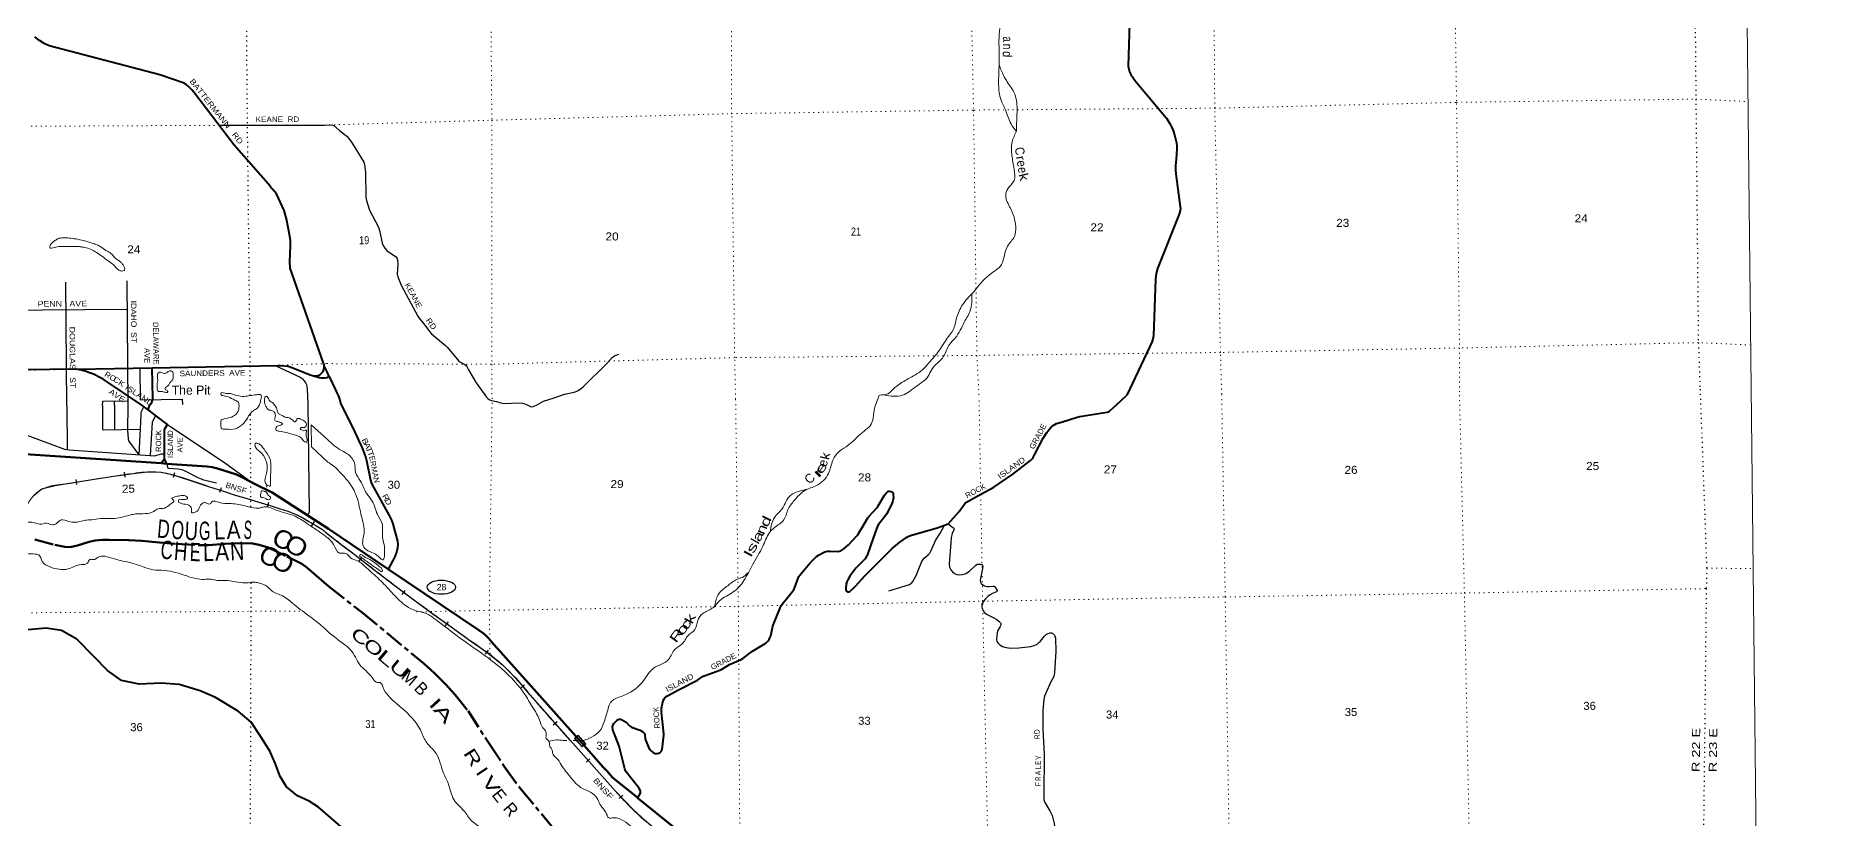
# Model space of a CAD drawing. Header units: feet. Extents: x -8 to 250644, y -192250 to 1368.
# Drawn here: x 211617 to 250644, y -53874 to -36767 of the extents above; entities that cross this region are included whole.
import ezdxf
from ezdxf.enums import TextEntityAlignment as Align

# ---------------------------------------------------------------- set-up
doc = ezdxf.new("R2010")
doc.units = ezdxf.units.FT
doc.header["$LTSCALE"] = 70
doc.linetypes.add('DOTTED', pattern=[1.5, 0.3, -1.2])
doc.linetypes.add('LONG_DASH_SHORT_DASH', pattern=[9.9, 6, -1.2, 1.5, -1.2])
for name, color, linetype, lineweight in [('11', 7, 'LONG_DASH_SHORT_DASH', 60), ('17', 7, 'Continuous', 25), ('23', 7, 'Continuous', 70), ('26', 7, 'Continuous', 40), ('29', 7, 'Continuous', 25), ('34', 7, 'Continuous', 25), ('39', 7, 'Continuous', 13), ('4', 7, 'Continuous', 13), ('59', 7, 'Continuous', 13), ('6', 7, 'DOTTED', 25), ('7', 7, 'DOTTED', 13)]:
    doc.layers.add(name, color=color, linetype=linetype, lineweight=lineweight)
for name, color, linetype in [('12', 7, 'Continuous'), ('27', 7, 'Continuous'), ('30', 7, 'Continuous'), ('41', 7, 'Continuous')]:
    doc.layers.add(name, color=color, linetype=linetype)

msp = doc.modelspace()

# ---------------------------------------------------------------- linework, layer by layer
at = {"layer": '11'}
for points in [[(211597.36, -47779.73), (212033.11, -47899.24), (212257.65, -47942.98), (212330.57, -47948.17), (212402.71, -47940.35), (212534.04, -47909.31), (212789.48, -47830.76), (212915.92, -47803.09), (213081.27, -47787.98), (213223.32, -47786.52), (213657.33, -47792.9), (213939.01, -47807.86), (214243.44, -47834.73), (214678.11, -47874.2), (215171.12, -47904.46), (215393.16, -47901.44), (215755.92, -47877.32), (215958.85, -47866.76), (216220.54, -47861.93), (216357.8, -47869), (216506.7, -47892.99), (216506.7, -47892.99), (216699.26, -47958.1), (217112.28, -48154.07), (217305.11, -48242.96), (217436.31, -48313.77), (217547.44, -48389.57), (217708.61, -48528.69), (218028.98, -48809.14)], [(218028.98, -48809.14), (218759.46, -49377.31), (220101.81, -50491.89), (220346.35, -50706.13), (220588.97, -50950.35), (220793.1, -51177.96), (221074.23, -51528.33), (221547.35, -52263.21), (221884.7, -52772.15), (222232.25, -53243.91), (223050.81, -54227.24)]]:
    msp.add_lwpolyline(points, dxfattribs=at)
at = {"layer": '17'}
msp.add_ellipse((220489.08, -48822.5), major_axis=(309.24, -1), ratio=0.500121, dxfattribs=at)
at = {"layer": '23'}
for p, q in [((214483.62, -46122.26), (214358.32, -46113.9)), ((224786.61, -53430.69), (224781.38, -53426.44))]:
    msp.add_line(p, q, dxfattribs=at)
for points in [[(214358.32, -46113.9), (208844.98, -45746.15), (208651.63, -45728.75), (208500.52, -45699.1), (205260.18, -44921.18)], [(218017.16, -47545.8), (216787.43, -46753.68), (216418.27, -46567.75), (216166.09, -46435.77), (216010.33, -46359.85), (215873.43, -46311.92), (215593.5, -46226.44), (215476.42, -46197.22), (215363.8, -46180.97), (214483.62, -46122.26)], [(224781.38, -53426.44), (224232.69, -52980.7), (224103.57, -52839.39), (224029.75, -52755.77), (223608.34, -52282.13), (221719.18, -50165.63), (221628.99, -50066.11), (221525.61, -49946.69), (221467.56, -49883.91), (221403.22, -49825.83), (221309.86, -49758.13), (219326.81, -48425.74), (218017.16, -47545.8)], [(226372, -54718.62), (224786.61, -53430.69)]]:
    msp.add_lwpolyline(points, dxfattribs=at)
at = {"layer": '26'}
for p, q in [((212517.11, -44056.71), (214166.73, -44026.42)), ((217983.99, -44100.98), (217928.06, -43980.15)), ((214079.01, -44946.25), (213941.23, -44840.8))]:
    msp.add_line(p, q, dxfattribs=at)
for points in [[(235536.89, -36492.37), (235506.9, -37434.23), (235521.22, -37499.93), (235534.58, -37554.27), (235568.82, -37618.27), (235667, -37760.25), (236344.21, -38572.92), (236426.23, -38699.28), (236454.98, -38761.09), (236491.97, -38842.4), (236520.82, -38934.74), (236536.97, -38994.76), (236561.18, -39110.18), (236571.57, -39184.06), (236572.99, -39241.28), (236555.37, -39469.09), (236546.19, -39613.43), (236546.03, -39716.96), (236555.48, -39843.76), (236647.31, -40505.52), (236651.16, -40536.83), (236646.54, -40585.3), (236620.93, -40668.96), (236148.94, -41858.42), (236121.71, -41968.08), (236107.22, -42090.52), (236058.28, -43327.78), (236045.17, -43400.52), (236025.98, -43468.59), (235976.66, -43576.49), (235475.14, -44627.06)], [(214166.73, -44026.42), (216924.21, -43978.18), (216951.58, -43977.7), (216974.21, -43979.42), (217138.28, -43991.91), (217240.81, -44024.26), (217622.7, -44181.79), (217641.5, -44186.81), (217668.53, -44192.61), (217714.23, -44200.34), (217754.77, -44203.56), (217771.51, -44202.27), (217788.96, -44197.98), (217808.96, -44190.13), (217828.04, -44180.23), (217845.98, -44168.38), (217862.58, -44154.73), (217877.66, -44139.41), (217891.06, -44122.61), (217902.62, -44104.49), (217912.23, -44085.27), (217919.78, -44065.14), (217925.19, -44044.34), (217928.39, -44023.08), (217929.35, -44001.61), (217928.06, -43980.15), (217922.39, -43959.76), (217916.67, -43939.04), (217912.97, -43922.8), (217183.23, -41845.81), (217173.63, -41697.6), (217179.42, -41553.01), (217182.54, -41519.3), (217183.7, -41503.01), (217192.12, -41384.4), (217187.27, -41240.51), (217176.71, -41151.86), (217103.11, -40767.56), (217049.17, -40590.46), (216883, -40224.1), (216789.81, -40114.14), (216768.62, -40089.14), (216748.54, -40064.14), (215955.86, -39156.49), (215094.17, -38029.47), (215074.88, -38004.23), (215029.19, -37953.3), (214979.21, -37899.12), (214945.89, -37861.61), (214908.41, -37832.44), (214841.78, -37799.1), (214333.62, -37623.08), (211914.69, -36989.53), (211803.41, -36935.01), (211698.42, -36869.15), (211600.9, -36792.69)], [(212517.11, -44056.71), (209549.67, -44094.15)], [(213941.23, -44840.8), (213112.99, -44287.54), (213087.9, -44270.79), (213062.99, -44256.8), (213050.54, -44249.81), (212879.07, -44167.5), (212794.47, -44133.61), (212699.94, -44103.57), (212515.1, -44058.72)], [(214114.68, -44839.16), (214154.59, -44774.41), (214171.73, -44741.12), (214176.98, -44700.82), (214166.73, -44026.42)], [(217641.5, -44186.81), (217824.93, -44238.33), (217857.75, -44244.78), (217873.85, -44246.73), (217903.45, -44246.73), (217940.78, -44244.16), (217985.27, -44235.37)], [(217985.27, -44235.37), (218033.77, -44219.9), (217983.99, -44100.98)], [(218033.77, -44219.9), (218169.4, -44496.45), (218203.95, -44573.27), (218231.73, -44634.43), (218265.36, -44724.35), (218285.47, -44800.87)], [(214079.01, -44946.25), (214087.34, -44921.25), (214114.68, -44839.16)], [(218285.47, -44800.87), (218592.94, -45435.19), (218720.77, -45706.36), (218746.33, -45762.64), (218802.58, -45890.55), (218838.37, -45992.88), (218854.98, -46052.99), (218940.14, -46484.05), (218952.13, -46533.94), (218972.58, -46582.54), (219346.71, -47252.36), (219395.69, -47356.4), (219423.81, -47435.71), (219460.27, -47574.69), (219526.07, -47819.43), (219533.74, -47888.5), (219531.18, -47965.24), (219513.09, -48037.81), (219477.49, -48136.66), (219429.11, -48242.14), (219326.81, -48425.74)], [(229690.77, -47513.87), (229813.48, -47307.86), (229839.48, -47274.31), (230013.26, -47085.13), (230041.97, -47046.68), (230181.98, -46808.92), (230215.68, -46766), (230244.26, -46737.96), (230262.36, -46725.02), (230283.69, -46720.83), (230327.02, -46727.61), (230352.89, -46748.32), (230360.64, -46761.26), (230366.54, -46773.64), (230371.72, -46810.31), (230373.58, -46862.19), (230358.9, -46937.98), (230336.03, -47002.28), (230225.23, -47222.71), (230188.46, -47276.44), (230047.63, -47452.03), (230023.87, -47488.35), (229940.43, -47729.36), (229799.39, -48132.88), (229788.89, -48154.74), (229758.01, -48202.75), (229554.21, -48405.92), (229419.36, -48579.12), (229375.23, -48658.24), (229356.36, -48701.8), (229343.54, -48750.47), (229331.26, -48860.1), (229333.84, -48885.98), (229343.09, -48900.66), (229375.23, -48924.8), (229398.5, -48924.8), (229422.01, -48915.68), (229539.56, -48805.21), (229746.24, -48572.56), (230045.76, -48274.44), (230073.76, -48246.57), (230095.65, -48224.58), (230343.47, -47975.7), (230515.14, -47838.27), (230657.76, -47737.73), (230699.12, -47714.78), (230747.52, -47693.78), (231330.22, -47522.59), (231569.18, -47434.61), (231809.72, -47169.24), (231944.81, -46983.81), (231970.33, -46961.42), (232286.84, -46789.72), (232569.28, -46634.63), (232985.16, -46350.69), (233372.56, -46051.03), (233405.25, -46016.44), (233429.4, -45984.84), (233469.6, -45916.66), (233652.46, -45567.43), (233728.93, -45438.37), (233774.76, -45379.13), (233822.71, -45327.23), (233876.85, -45280.91), (233902.71, -45264.47), (233941.51, -45247.27), (234075.33, -45204.8), (234391.54, -45104.93), (234451.2, -45092.74), (234994.96, -45006.58), (235047.05, -44994.56), (235073.05, -44985.87), (235096.7, -44975.45), (235114.43, -44962.58), (235248.98, -44839.78), (235475.14, -44627.06)], [(214433.02, -46019.3), (214434.59, -45384.87), (214445.8, -45345.14), (214496.55, -45265.81), (214079.01, -44946.25)], [(214358.32, -46113.9), (214377.83, -46089.19), (214433.02, -46019.3)], [(214483.62, -46122.26), (214470.73, -46096.04), (214445.31, -46044.3), (214433.02, -46019.3)], [(224781.38, -53426.44), (224842.93, -53322.93), (224846.47, -53277.85), (224823.19, -53228.68), (224772.06, -53160.65), (224523.53, -52849.68), (224497.31, -52791.31), (224374.59, -52297.47), (224240.44, -51938.54), (224229.61, -51872.56), (224239.96, -51836.33), (224260.77, -51803.22), (224325.31, -51737.99), (224356.34, -51714.69), (224374.45, -51704.89), (224402.9, -51704.34), (224428.76, -51717.28), (224526.8, -51775.33), (224602.05, -51851.86), (224647.34, -51880.48), (224838.03, -51950.39), (224894.31, -51981.26), (224923.65, -52011.68), (224935.7, -52040.78), (224946.04, -52139.12), (224962.35, -52182.47), (225041.74, -52366.87), (225056.01, -52386.75), (225124.5, -52444.51), (225163.3, -52460.03), (225214.47, -52461.14), (225243.48, -52452.27), (225274.51, -52436.74), (225292.62, -52416.04), (225316.16, -52371.04), (225350.17, -52058.16), (225350.65, -52030.26), (225300.84, -51556.96), (225304.25, -51463.65), (225339.67, -51300.44), (225358.57, -51264.38), (225377.97, -51243.67), (225435.13, -51198.34), (225687.47, -51055.75), (226088.32, -50852.65), (226215.96, -50770.07), (226260.47, -50749.48), (226581.83, -50636.17), (226638.84, -50607.02), (226787.02, -50514.04), (226819.62, -50494.64), (226837.02, -50487.09), (227047.49, -50402.57), (227080.87, -50381.31), (227292.56, -50219.14), (227582.85, -50047.81), (227609.02, -50024.14), (227630.71, -49998.84), (227653.99, -49965.2), (227674.68, -49926.38), (227693.59, -49883.01), (227729.47, -49705.14), (227744.51, -49652.05), (227902.95, -49261.32), (227922.21, -49221.55), (227943.66, -49191.39), (228162.72, -48927.15), (228194.54, -48878.24), (228211.52, -48840.32), (228287.65, -48627.21), (228307.36, -48586.52), (228326.1, -48559.41), (228547.56, -48296.97), (228693.71, -48153.58), (228726.17, -48128.5), (228748.86, -48112.77), (228830.79, -48068.18), (228872.17, -48052.65), (228931.66, -48037.13), (228987.94, -48032.85), (229155.62, -48044.63), (229165.38, -48044.42), (229198.06, -48037.13), (229224.58, -48025.31), (229249.78, -48013.83), (229286.65, -47986.13), (229393.78, -47898.21), (229584.68, -47691.98), (229613.19, -47651.72), (229690.77, -47513.87)], [(218073.25, -53862.51), (217798.56, -53633.94), (217598.72, -53499.74), (217344.58, -53379.85), (217100.22, -53187.41), (216962.44, -52962.35), (216850.57, -52666.71), (216751.01, -52433.45), (216748.99, -52431.44), (216540.3, -52091.85), (216331.69, -51772.39), (216042.86, -51531.79), (215550.45, -51233.53), (215215.67, -51085.75), (214758.13, -50952.52), (214365.41, -50921.76), (213882.29, -50941.69), (213495.41, -50860.56), (213186.54, -50644.2), (212899.49, -50345.18), (212513.45, -49957.91), (212180.09, -49771.96), (211844.68, -49720.6), (211687.24, -49730.88), (209807.31, -49901.57)], [(224786.61, -53430.69), (224778.86, -53430.69), (224781.38, -53426.44)], [(218744.94, -54445.75), (218073.25, -53862.51)]]:
    msp.add_lwpolyline(points, dxfattribs=at)
at = {"layer": '29'}
for p, q in [((215625.91, -38726.21), (217932.18, -38721.04)), ((213609.76, -42125.4), (213632.26, -44843.71)), ((212299.86, -44856.25), (212275.21, -42151.54)), ((213892.49, -44034.04), (213900.37, -44724.14)), ((212299.86, -44856.25), (212307.14, -45814.83)), ((213337.88, -44846.49), (213338.26, -44752.02)), ((213337.88, -44846.49), (213341.31, -45375.64))]:
    msp.add_line(p, q, dxfattribs=at)
for points in [[(217932.18, -38721.04), (218102.79, -38718.97), (218137.27, -38728.57), (218260.16, -38839.68), (218388.87, -38938.65), (218418.74, -38962.4), (218456.65, -39003.5), (218541.18, -39115.78), (218791.56, -39529.9), (218809.61, -39585.18), (218830.83, -39753.91), (218838.96, -40296.57), (218852.15, -40369.27), (218920.46, -40579.65), (219113.83, -40952.59), (219134.05, -41023.59), (219176.1, -41230.28), (219195.98, -41300.36), (219218.09, -41350.94), (219252.85, -41411.01), (219297.21, -41464.14), (219331.84, -41494.79), (219497.11, -41600.44), (219518.25, -41624.42), (219530.88, -41668.68), (219534.44, -41768.96), (219524.57, -41981.67), (219535.26, -42034.51), (219609.13, -42218.67), (219973.22, -42898.51), (220003.04, -42939.98), (220108.03, -43063.39), (220225.91, -43230.9), (220270.21, -43281.06), (220578, -43538.3), (220617.76, -43576.66), (220838.92, -43845.39), (220873.68, -43883.33), (220894.8, -43898.45), (221004.58, -43953.4), (221028.49, -43978.17), (221047.45, -43998.73), (221081.23, -44069.12), (221249.58, -44352.68), (221474.94, -44669.72), (221505.57, -44697.42), (221536.28, -44719.24), (221584.56, -44741.68), (221693.98, -44766.21)], [(208952.04, -43802.23), (208937.13, -42784.6), (213614.9, -42746.07)], [(216857.03, -43979.36), (217402.9, -44231.2), (217434.17, -44253.56), (217457.08, -44276.48), (217525.79, -44359.83), (217540.37, -44391.08), (217548.7, -44436.93), (217555.13, -44497.22), (217571.13, -44806.21)], [(222722.87, -44756.1), (222954.15, -44685.75), (223178.27, -44604.46), (223393.02, -44561.52), (223439.17, -44547.25), (223480.24, -44525.12), (223554.6, -44474.98), (223590.82, -44442.92), (224104.71, -43934.9), (224225.87, -43801.13), (224262.88, -43771.96), (224285.9, -43760.03), (224370.89, -43730.36)], [(213081.59, -44848.9), (213081.15, -45353.86), (213081.15, -45374.4), (213096.55, -45379.54), (213900.99, -45366.72)], [(213081.59, -44848.9), (213082.11, -44753.41), (213631.49, -44750.42)], [(213632.26, -44843.71), (213625.31, -45404.01), (213638.23, -45573.86), (213650.31, -45621.43), (213876.13, -45929.11)], [(213983.09, -44874.49), (213917.7, -45002.12), (213913.92, -45066.58), (213876.13, -45929.11)], [(213900.37, -44724.14), (214822.93, -44713.03), (214827.05, -44832.41)], [(217571.13, -44806.21), (217598.42, -47175.61), (217584.02, -47218.25), (217556.64, -47247.35)], [(221693.98, -44766.21), (221786.03, -44793.1), (221852.5, -44803.34), (222189.42, -44791.58), (222261.54, -44798.22), (222310.94, -44812.04), (222351.02, -44826.36), (222440.5, -44872.41), (222458.39, -44877.53), (222496.74, -44874.97), (222570.88, -44841.71), (222722.87, -44756.1)], [(207647.71, -44899.41), (207659.52, -45325.62), (207685.87, -45371.84), (207734.36, -45415.97), (207800.85, -45455.31), (207875.49, -45467.81), (211185.23, -45423.2), (211237.62, -45435.09), (211305.93, -45457.01), (212245.73, -45807.95), (212352.48, -45819.63), (214213.31, -45953.66), (214370.17, -45906.75), (214436.2, -45907.27)], [(214234.68, -45073.09), (214176.49, -45182.66), (214166.22, -45213.48), (214122.58, -45945.37)], [(214496.55, -45265.81), (215775, -46120.85), (216305.55, -46504.34)], [(214483.62, -46122.26), (214498.17, -46203.33), (214507.41, -46213.66), (214524.26, -46220.73), (214726.44, -46231.61), (214773.72, -46238.68), (214813.4, -46251.18), (214851.99, -46266.95), (214922.1, -46303.38), (215163.42, -46423.02), (215238.96, -46456.19), (215263.96, -46465.98), (215293.85, -46473.05), (215567.78, -46540.47)], [(230273.79, -48905.21), (230724.44, -48759.96), (230752.12, -48743.72), (230767.4, -48732.25), (230797, -48694.99), (230873.38, -48565.05), (230991.77, -48274.6), (231024.23, -48219.19), (231049.06, -48190.52), (231136.9, -48114.09), (231167.45, -48075.87), (231190.36, -48033.83), (231297.3, -47804.53), (231392.78, -47659.3), (231488.28, -47464.4)], [(231569.18, -47434.61), (231676.35, -47516.95), (231688.49, -47528.01), (231696.4, -47537.02), (231700.22, -47548.49), (231695.45, -47570.46), (231660.8, -47648.4), (231650.57, -47680.34), (231638.16, -47738.61), (231626.7, -47849.44), (231596.15, -48311.87), (231602.84, -48387.36), (231626.7, -48445.63), (231662.99, -48487.68), (231710.72, -48522.07), (231762.28, -48541.19), (231829.11, -48548.82), (231886.4, -48546.92), (231943.69, -48529.71), (231979.97, -48510.61), (232035.34, -48472.38), (232176.65, -48338.62), (232205.3, -48321.44), (232226.3, -48315.69), (232283.58, -48315.69), (232310.32, -48325.26), (232325.59, -48346.27), (232331.33, -48367.3), (232325.59, -48415.06), (232272.13, -48671.11), (232274.99, -48710.31), (232295.04, -48739.91), (232324.64, -48765.72), (232367.6, -48789.59), (232423.94, -48805.85), (232470.72, -48808.7), (232558.56, -48797.23), (232576.7, -48798.21), (232588.16, -48805.85), (232608.21, -48835.45), (232646.4, -48896.6), (232647.35, -48905.22), (232627.3, -48923.35), (232558.56, -48953.92), (232489.82, -48992.14), (232441.12, -49027.51), (232386.7, -49080.04), (232357.1, -49111.59), (232325.59, -49164.12), (232311.27, -49203.31), (232306.5, -49248.2), (232313.18, -49295.03), (232333.23, -49339.92), (232357.1, -49369.56), (232409.61, -49408.73), (232558.56, -49481.32), (232638.76, -49529.11), (232688.41, -49569.22), (232717.05, -49599.82), (232726.6, -49617.01), (232726.6, -49634.19), (232724.69, -49651.41), (232711.32, -49683.87), (232654.04, -49771.77), (232642.29, -49818.79)], [(232642.29, -49818.79), (232632.07, -49963.84), (232635.89, -50009.7), (232666.44, -50047.92), (232704.63, -50082.31), (232758.1, -50116.71), (232838.3, -50139.64), (232945.23, -50154.92), (233113.27, -50151.1), (233376.79, -50116.71), (233453.17, -50097.6), (233514.28, -50067.02), (233555.33, -50033.58), (233590.66, -50002.05), (233678.5, -49891.22), (233708.1, -49865.43), (233717.64, -49857.79), (233754.88, -49837.72), (233799.75, -49821.48), (233830.31, -49819.57), (233850.36, -49826.25), (233878.05, -49846.32), (233895.23, -49869.25), (233904.78, -49888.36), (233915.28, -49933.26), (233926.74, -50227.54), (233896.18, -50689.97), (233890.46, -50743.48), (233877.09, -50785.51), (233819.8, -50888.7), (233709.05, -51137.11), (233679.46, -51206.87), (233663.22, -51278.51), (233644.12, -51519.28), (233640.31, -51916.74), (233646.84, -52063.94)], [(233646.84, -52063.94), (233670.87, -52476.64), (233663.23, -53370.93), (233665.14, -53472.2), (233686.14, -53531.44), (233793.08, -53707.24), (233842.73, -53810.43), (233892.37, -53990.05), (233922.92, -54211.71), (233922.92, -54418.08), (233926.75, -54467.77), (233953.48, -54593.88), (234383.72, -56064.17)]]:
    msp.add_lwpolyline(points, dxfattribs=at)
at = {"layer": '34'}
for p, q in [((213553.07, -46305.36), (213568.21, -46414.93)), ((214650.53, -46318.86), (214619.97, -46425.16)), ((212492.08, -46469.24), (212510.01, -46578.38)), ((215672.29, -46649.94), (215637.96, -46755.08)), ((216708.99, -46970.08), (216675.95, -47075.64)), ((217704.9, -47383.74), (217652.27, -47481.03)), ((218690.39, -48255.63), (218757.86, -48167.98)), ((219630.79, -48980.23), (219697.15, -48891.74)), ((220578.81, -49670.08), (220643.34, -49580.24)), ((221452.83, -50288.82), (221519.62, -50200.65)), ((222226.02, -51030.75), (222309.31, -50957.96)), ((222936.23, -51834.31), (223019.23, -51761.19)), ((223654.28, -52649.16), (223736.88, -52575.6)), ((224377.86, -53443.07), (224457.62, -53366.43))]:
    msp.add_line(p, q, dxfattribs=at)
for points in [[(211584.01, -46814.19), (211697.29, -46711.59), (211761.04, -46673.57), (211830.51, -46648.41), (212046.15, -46601.11), (212262.93, -46562.22), (212502.02, -46522.94), (212624.96, -46502.74), (212987.25, -46444.72), (213371.31, -46388.22), (213755.89, -46335.1), (213998.17, -46308.17), (214240.8, -46301.07), (214360.6, -46310.34), (214539.1, -46343.64), (214636.51, -46371.64), (214713.99, -46393.91), (215065.91, -46510.6)], [(215065.91, -46510.6), (215417.53, -46626.93), (215699.58, -46719.03), (215981.98, -46810.11), (216239.76, -46886.47), (216497.99, -46961.25), (216693.72, -47022.52), (216720.98, -47031.05), (216943.46, -47102.58), (217131.75, -47162.95), (217316.32, -47234.06), (217456.36, -47307.64), (217592.66, -47388.07), (217744.24, -47470.07), (217887.16, -47564.12), (217951.75, -47618.22), (218018.37, -47672.32)], [(218019.34, -47673.01), (218299.13, -47885.57), (218578.91, -48098.13), (219014.62, -48433.52), (219450.05, -48769.28), (219860.43, -49077.04), (220273.91, -49380.63), (220700.35, -49686.94), (221128.06, -49991.56), (221485.75, -50245.26), (221660.51, -50377.64), (221827.79, -50520.09), (222106.19, -50806.68), (222368.85, -51107.23), (222864.99, -51670.85), (223361.34, -52234.25), (223828.57, -52758.83), (224298.22, -53281.39), (224672.74, -53671.12), (224871.46, -53854.53), (225079.45, -54028.25)]]:
    msp.add_lwpolyline(points, dxfattribs=at)
at = {"layer": '34', "lineweight": 13}
for points in [[(192906.83, -45006.76), (193931.99, -45249.02), (194363.28, -45348.31), (195177.51, -45470.29), (196197.54, -45552.46), (196936.89, -45607.25), (198230.76, -45703.12), (199513.43, -45805.22), (200951.39, -45920.68), (201984.6, -46015.51), (202379.48, -46084.52), (202931.73, -46239.55), (203709.93, -46512.57), (204548.49, -46775.29), (205278.21, -47006.19), (205659.04, -47087.34), (206102.34, -47182.36), (206436.98, -47293.89), (206636.98, -47468.37), (206793.12, -47755.79), (206973.92, -48174.04), (207208.37, -48408.81), (207613.55, -48538.21), (208009.94, -48476.3), (208357.53, -48291.72), (208621.06, -48236.36), (209192.81, -48226.16), (209589.71, -48297.18), (210057.35, -48438.43), (210417.78, -48451.18), (210572.67, -48414.35), (210833.73, -48242.18), (211003.92, -47997.84), (211215.44, -47507.64), (211415.02, -47055.74), (211583.21, -46813.43), (211830.2, -46647.35), (212262.74, -46561.14), (212987.08, -46443.63), (213755.75, -46334.01), (214240.83, -46299.97), (214714.32, -46392.86), (215417.87, -46625.88), (215982.31, -46809.06), (216498.31, -46960.2), (216943.8, -47101.53), (217316.78, -47233.06), (217593.2, -47387.11), (217887.82, -47563.24), (218017.1, -47671.52)], [(218018.67, -47673.89), (218578.24, -48099), (219449.38, -48770.16), (220273.26, -49381.52), (221127.42, -49992.46), (221827.04, -50520.89), (222368.02, -51107.96), (223360.52, -52234.98), (224297.41, -53282.14), (225078.78, -54029.13), (225888.91, -54521.76), (226421.26, -54923.52), (226652.59, -55158.14), (227172.54, -55830.16), (227484.35, -56337.78), (227788.54, -56732.64), (228341.04, -57277.22), (228673.36, -57808.74), (228950.16, -58411.58), (229126.76, -58921.08), (229259.63, -59624.69), (229427.33, -60073.85), (229646.17, -61010.06), (229633.25, -61679.41), (229523.33, -62340.04), (229385.92, -63347.72), (229264.6, -64351.15), (229148.38, -64848.6), (228931.23, -65782.81), (228910.59, -66186.22), (228883.88, -67317.33), (228867.61, -68182.23), (228893.35, -68728.1), (229010.77, -69627.43), (229109.91, -70518.95), (229224.92, -71390.1), (229287.82, -71995.91), (229314.18, -72878.37), (229236.34, -73669.56), (229158.46, -74603.85), (229077.11, -75578.51), (228969.77, -76716.78), (228874.32, -77838.77), (228761, -79128.3), (228660.22, -80302.77), (228582.68, -81261.25), (228468.47, -82486.29), (228408.96, -83289.32), (228303.09, -84097.02), (228086.87, -85097.74), (227915.98, -85874.1), (227861.56, -86316.27), (227891.46, -87017.27), (227951.87, -88026.23), (228034.14, -89010.71), (228114.47, -89563.87), (228217.24, -90134.87), (228256.65, -90346.65), (228295.88, -90535.01)]]:
    msp.add_spline(points, degree=3, dxfattribs=at)
at = {"layer": '39'}
for p, q in [((216637.72, -46716.79), (216631.96, -46733.47)), ((216677.31, -46589.68), (216663.48, -46638.74)), ((223587.77, -52176.68), (223370.45, -52174.01))]:
    msp.add_line(p, q, dxfattribs=at)
msp.add_lwpolyline([(217998.36, -45593.19), (217639.39, -45276.21), (217647.29, -45757.54), (218003.1, -46085.8)], dxfattribs=at)
for points in [[(229608.16, -24709.28), (229858.12, -25084.86), (230087.15, -25347.65), (230146.78, -25624.66), (230261.65, -26049.92), (230353.08, -26298.34), (230292.52, -26629.21), (230184.75, -26918.4), (230136.77, -27164.56), (230079.92, -27477.26), (230201.21, -27811.86), (230120.87, -28165.11), (229951.86, -28638.24), (229918.41, -29015.05), (229967.89, -29398.86), (230007.13, -29994.15), (230059, -30178.67), (230172.39, -30304.04), (230247.99, -30351.39), (230286.73, -30590.42), (230354.46, -30758.64), (230542.84, -31007.85), (230602.99, -31313.03), (230509.09, -31587.96), (230473.84, -31757.48), (230641.45, -31866.06), (230794.56, -31954.7), (230949.65, -32260.69), (231063.23, -32396.13), (231225.58, -32438.36), (231365.47, -32577.48), (231408.18, -32812.44), (231567.92, -33041.89), (231887.1, -33484.69), (232198.08, -34030.24), (232354.76, -34422.76), (232334.69, -34867.84), (232278.47, -35214.75), (232364.13, -35479.35), (232463.55, -35723.66), (232478.01, -36069.67), (232549.14, -36203.63), (232663.62, -36278.66), (232694.97, -36664.72), (232688.86, -37210.26), (232684.35, -37403.54)], [(233062.71, -38858.51), (232967.27, -38728.4), (232842.69, -38434.1), (232703.01, -38087.65), (232674.72, -37757.91), (232685.68, -37406.38)], [(232684.35, -37403.54), (232844.14, -37745.71), (233008.37, -37999.25), (233079.84, -38370.71), (233070.26, -38618.41), (233064.5, -38853.97)], [(233064.5, -38853.97), (232971.88, -39088.63), (232965.26, -39386.6), (233015.13, -39681.85), (233011.65, -39931.48), (232873.68, -40116.38), (232829.87, -40259.85), (232934, -40540.32), (233048.43, -40941.43), (233020.09, -41157.15), (232866.49, -41370.43), (232736.48, -41768.6), (232476.01, -41991.28), (232115.6, -42380.28), (231886.23, -42646.85), (231756.25, -42936.32), (231678.28, -43198.97), (231550.37, -43381.74), (231373.54, -43649.66), (231148.28, -43920.21), (231007.66, -44070.93), (230692.23, -44270.16), (230450.73, -44426.18), (230353.31, -44509.94), (230207.72, -44610.4), (230058.43, -44639.83), (230041.24, -44688.26)], [(213547.76, -41898.19), (213497.75, -41911.46), (213436.89, -41890.78), (213311.28, -41769.06), (213190.48, -41681.42), (213075.68, -41591.63), (212948.9, -41506.13), (212828.63, -41440.61), (212680.65, -41395.86), (212605.85, -41381.55), (212523.24, -41377.49), (212380.23, -41372.84), (212225.25, -41372.52), (212092.64, -41381.71), (211966.52, -41410.86), (211960.48, -41411.01), (211936.34, -41411.58), (211929.47, -41375.54), (211936.76, -41343.19), (211950.37, -41322.74), (212007.44, -41267.07), (212070.86, -41225.34), (212108.52, -41200.29), (212180.7, -41188.52), (212249, -41182.87), (212321.6, -41189.18), (212456.8, -41204.07), (212624.59, -41236.27), (212762.32, -41273.23), (212904.3, -41320.12), (212922.54, -41325.73), (213061.07, -41396.85), (213185.79, -41480.37), (213281.88, -41544.46), (213308.78, -41576.01), (213380.92, -41648.72), (213425.87, -41677.82), (213483.33, -41724.72), (213528.8, -41775.94), (213560.29, -41831.51), (213561.51, -41883.78), (213554.03, -41908.09)], [(230167.12, -44619.81), (230575.62, -44627.89), (230876.92, -44428.84), (231133.47, -44212.25), (231213.47, -44060.28), (231472.8, -43775.21), (231601.28, -43513.94), (231726, -43377.5), (231929.4, -43016.66), (232056.2, -42773.52), (232088, -42413.13)], [(214308, -44547.3), (214368.25, -44541.84), (214406.7, -44550.99), (214491.51, -44563.04), (214503.49, -44558.73), (214502.93, -44534.61), (214451.79, -44499.62), (214447.16, -44473.58), (214476.67, -44444.72), (214520.12, -44409.49), (214549.03, -44354.49), (214604.04, -44296.87), (214623.12, -44252.16), (214625.92, -44199.79), (214614.04, -44121.63), (214609.88, -44115.69), (214601.54, -44103.82), (214550.98, -44092.96), (214517.16, -44109.85), (214441.57, -44147.86), (214405.26, -44144.7), (214346.42, -44123.98), (214306.37, -44132.98), (214283.13, -44171.75), (214278.41, -44228.18), (214286.32, -44308.45), (214281.04, -44340.77), (214275.95, -44467.61), (214295.74, -44539.54), (214320.12, -44549.02)], [(216063.03, -44820.94), (216043.68, -44978.05), (215935.39, -45087.22), (215768.46, -45134.16), (215676, -45172.78), (215668.33, -45273.51), (215676.67, -45345.98), (215773.4, -45369.79), (215980.73, -45358.94), (216149.46, -45257.61), (216245.59, -45126.34), (216383.86, -44958.65), (216466.21, -44907.99), (216507.89, -44836.74), (216521.63, -44816.12)], [(216062.95, -44821.55), (216052.43, -44785.35), (215970.7, -44732.99), (215824.15, -44662.06), (215710.79, -44634.59), (215674.17, -44617.35), (215671.12, -44573.17), (215715.47, -44576.14), (215848.56, -44587.06), (215901.04, -44593.85), (215988.29, -44623.96), (216129.79, -44650.76), (216274.48, -44641.29), (216406.76, -44618.02), (216493.17, -44611.94), (216545.79, -44624.77), (216547.94, -44630.75), (216534.57, -44747.73), (216521.63, -44816.12)], [(216626.84, -44815.89), (216627.7, -44685.18), (216637.2, -44660.81), (216677.29, -44653.83), (216706.53, -44699.39), (216752.28, -44762.67), (216793.11, -44787.85), (216819.97, -44814.39)], [(216626.84, -44815.89), (216661.04, -44883.82), (216705.93, -44943.35), (216776.46, -44959.2), (216832.98, -44997.26), (216851.23, -45031.43), (216853.55, -45109.97), (216845.74, -45172.43), (216914.31, -45202.38), (216974.79, -45224.31), (217015.17, -45252.36), (216977.03, -45282.71), (216890.57, -45311.23), (216874.76, -45387.83), (216941.3, -45413.76), (217098.45, -45441.37), (217297.98, -45497.02), (217453.37, -45591.09), (217522.06, -45651.26), (217536.13, -45647.18), (217547.91, -45568.59), (217531.41, -45467.95), (217531.11, -45389.4), (217500.95, -45399.58), (217434.45, -45383.72), (217402.14, -45359.67), (217422.17, -45333.41), (217496.67, -45333.13), (217532.75, -45292.72), (217512.27, -45204.18), (217435.61, -45164.18), (217342.89, -45136.33), (217292.83, -45205), (217218.14, -45154.92), (217141.48, -45114.93), (217064.93, -45103.13), (217018.5, -45073.1), (216958, -45047.14), (216913.54, -45003), (216881.8, -44902.65), (216852.71, -44856.43), (216819.41, -44813.67)], [(230041.24, -44688.26), (229943.02, -45004.27), (229905.68, -45222.47), (229660.82, -45467.74), (229387.8, -45719.45), (229197.82, -45847.06), (229051.2, -46044.61), (228956.32, -46334.16), (228693.55, -46597.82), (228434.74, -46710.26), (228203.62, -46927.13), (228067.18, -47130.58), (227973.44, -47357.63), (227771.84, -47519.66), (227666.37, -47627.96), (227517.14, -47928.34), (227290.6, -48330.57), (227105.66, -48675.79), (226872.97, -48924.93), (226576.91, -49116.49), (226413.7, -49282.02), (226205.4, -49397.79), (226094.52, -49552.52), (226032.65, -49748.89), (225885.06, -49875.91), (225750.46, -50067.24), (225598.55, -50174.17), (225458.4, -50401.86), (225130.03, -50591.86), (224911.8, -50864.98), (224670.67, -51088.03), (224422.06, -51208.39), (224185.79, -51344.71), (224137.07, -51470.35), (224048.32, -51765.86), (223948.2, -51968.81), (223774.43, -52100.22), (223587.77, -52176.68)], [(217998.36, -45593.19), (218261.92, -45809.67), (218428.76, -45906.11), (218586.86, -46099.43), (218614.06, -46314.71), (218723.69, -46506.68), (218848.4, -46766.98), (218977.99, -46942.54), (219088.85, -47223.18), (219192.63, -47429.35), (219203.01, -47741.62), (219246.17, -47942.57), (219246.1, -48083.66), (219239.26, -48172.44), (219219.81, -48225.12), (219113.84, -48152.02), (218971.3, -48061.28), (218806.53, -47968.84), (218779.63, -47920.84), (218797.91, -47638.41), (218742.46, -47278.39), (218633.4, -46836.48), (218457.46, -46520.46), (218256.52, -46293.48), (218139.88, -46178.2), (218003.1, -46085.8)], [(216667.99, -46584.95), (216641.68, -46548.79), (216667.02, -46333.19), (216651.83, -46049.27), (216522.23, -45856.4), (216419.13, -45748.03), (216420.88, -45679.55), (216493.38, -45685.32), (216610.62, -45807.74), (216736.2, -46000.62), (216759.33, -46256.31), (216752.13, -46475.87), (216754.52, -46574.55), (216740.59, -46616.9), (216714.39, -46608.94), (216667.99, -46584.95)], [(212836.57, -47351.6), (212847.64, -47350.48), (213032.76, -47321.59), (213340.78, -47318.42), (213723, -47236.43), (213829.63, -47217.91), (214069.18, -47208.95), (214197.86, -47164.16), (214302.34, -47107.38), (214400.97, -47100.97), (214525.53, -47034.04), (214591.78, -46985.45), (214635.94, -46949.03), (214629.79, -46920.86), (214591.4, -46884.75), (214645.63, -46852.32), (214770.35, -46823.66), (214873.02, -46821.26), (214935.66, -46881.45), (214889.45, -46905.79), (214808.9, -46902.06), (214748.53, -46910.35), (214750.77, -46968.75)], [(216621.97, -46730.92), (216557.48, -46715.05), (216541.59, -46771.5), (216533.8, -46840.01), (216606.4, -46869.95), (216676.99, -46901.91), (216745.43, -46897.63), (216751.29, -46853.3), (216704.86, -46819.23), (216688.59, -46779.01), (216656.23, -46740.86), (216621.97, -46730.92)], [(227677.63, -47608.7), (227772.83, -47299.95), (227939.71, -47108.17), (228121.34, -46815.4), (228297.8, -46732.32), (228473.75, -46683.11)], [(214750.77, -46968.75), (214823.36, -46996.67), (214964.42, -47030.38), (215021.08, -47104.69), (215035.53, -47195.27), (215087.86, -47191.04), (215186.2, -47110.11), (215204.12, -47057.68), (215250.2, -47001.12), (215322.57, -46972.65), (215387.12, -47002.62), (215445.48, -46996.36), (215455.46, -46974.17), (215489.57, -46943.83), (215614.48, -46965.52), (215892.43, -46994.69), (216214.77, -47047.86), (216438.44, -47097.38), (216531.02, -47088.97), (216605.43, -47068.55), (216877.49, -47136.01), (217288.74, -47271.43), (217591.45, -47455.59), (217825.61, -47613.83), (218018.43, -47754.5)], [(211341.64, -47382.08), (211394.19, -47394.18), (211581.49, -47409.59), (211704.44, -47445.39), (211855.36, -47424.68), (211982.33, -47460.46), (212068.8, -47431.94), (212175.2, -47352.99), (212344.45, -47386.6), (212586.05, -47387.71), (212706.74, -47359.06), (212836.57, -47351.6)], [(218018.01, -47754.19), (218131.28, -47887.53), (218261.03, -48075.19), (218402.46, -48085.32), (218504.7, -48180.64), (218652.93, -48245.1), (218848.68, -48396.95)], [(210999.61, -48095.79), (211034.55, -48108.5), (211326.55, -48125.54), (211322.51, -48121.52), (211564.01, -48096.45), (211688.92, -48118.14), (211761.95, -48260.86), (211931.53, -48379.06), (212320.27, -48423.93), (212615.86, -48328.16), (212750.62, -48293.42), (212798.64, -48216.7), (212879.19, -48220.43), (212985.69, -48165.65), (213289.8, -48190.7), (213662.61, -48281.95), (213971.02, -48377.47), (214184.68, -48441.12), (214426.34, -48456.33), (214922.09, -48577.33), (215298.87, -48652.46), (215453.87, -48645.84), (215588.88, -48675.54), (215681.48, -48673.18), (216038, -48714.14), (216263.53, -48723.37), (216392.33, -48710.8), (216480.98, -48726.59), (216638.23, -48780.38), (216787.7, -48906.7), (217013.61, -49012.6), (217265.99, -49198.97), (217635.52, -49479.55), (217894.03, -49688.05), (218038.3, -49820.67)], [(218697.95, -48143.69), (218715.66, -48111.2), (218776.56, -48136.55), (218969.8, -48244.72), (219100.35, -48343.68), (219137.12, -48375.42), (219190.26, -48423.06), (219191.07, -48481.5), (219128.81, -48450.07), (219022.11, -48374.73), (218887.17, -48280.55), (218697.95, -48143.69)], [(218848.68, -48396.95), (218991.82, -48522.56), (219265.94, -48786.82), (219413.47, -48946.02), (219679.43, -49204.35), (219927.5, -49335.94), (220077.36, -49372.15), (220158.46, -49399.24), (220366.14, -49529.38), (220808.81, -49867.89), (221448.87, -50322.57), (221922.52, -50711.04), (222277.26, -51113.25), (222460.97, -51406.99), (222653.86, -51781.22), (222674.93, -51845.42), (222782.16, -52009.21), (222781.76, -52126.12), (222849.5, -52207.82), (222860.93, -52304.41), (222895.91, -52352.29), (222932.03, -52482.8), (223005.71, -52556.36), (223110.74, -52708.08), (223312.22, -52973.35), (223571.99, -53221.68), (223748.7, -53301.86), (223910.41, -53464.89), (223974.81, -53597.03), (224073.43, -53722.64), (224110.9, -53804.75), (224139.9, -53858.77), (224255.01, -53863.22), (224657.47, -54067.24), (224981.12, -54264.3), (225048.86, -54345.99), (225067.72, -54396.12), (225164.91, -54418.96), (225369.22, -54597.52), (225494.62, -54615.93), (225638.03, -54624.01), (225793.04, -54740.78), (225912.33, -54755.24), (226126.58, -54922.4)], [(226466.31, -49221.24), (226554.67, -48967.65), (226752.01, -48789.55), (226947.93, -48653.8), (227070.41, -48607.75), (227193.9, -48509.24)], [(226089.47, -57576.65), (226040.95, -57627.67), (225813.73, -57689.28), (225783.38, -57683.65), (225423.93, -57670.51), (225057.48, -57588.94), (224764.07, -57389.44), (224492.22, -57163.24), (224330.49, -56984.72), (223873.27, -56609.71), (223504.76, -56233.89), (223137.62, -55811.69), (223069.94, -55588.91), (223089.15, -55518.09), (223059.3, -55403.62), (223045.69, -55294.97), (222794.99, -55119.07), (222260.61, -54862.46), (221776.87, -54619.25), (221594.57, -54426.28), (221527.65, -54257.9), (221149.66, -53926.55), (220979.12, -53709.23), (220757.72, -53462.38), (220646.22, -53135.39), (220535.77, -52884.98), (220374.47, -52459.92), (220148.67, -52186.92), (220030.24, -51942.67), (219505.51, -51363.43), (219207.82, -51000.74), (219166.32, -50918.68), (219135.83, -50902.97), (219087.4, -50903.65), (218981.04, -50802.33), (218706.61, -50515.91), (218607.43, -50349.99), (218500.26, -50190.24), (218292.03, -50019.79), (218151.25, -49910.89), (218038.3, -49820.67)], [(223232.72, -52172.31), (223153.76, -52171.34), (223006.26, -52159.28), (222844.22, -52196.74)]]:
    msp.add_spline(points, degree=3, dxfattribs=at)
at = {"layer": '4'}
msp.add_lwpolyline([(0, -0.01), (31078.95, 21.37), (62157.81, 85.49), (93236.57, 192.37), (124315.15, 341.99), (155393.5, 534.37), (186473.05, 772.71), (217549.25, 1047.36), (248626.55, 1367.98), (250643.68, -181929.51), (219314.24, -182252.73), (187984.4, -182532.85), (156654.22, -182769.89), (125323.73, -182963.82), (93993, -183114.66), (62662.1, -183222.4), (31331.08, -183287.03), (0, -183308.59)], close=True, dxfattribs=at)
msp.add_lwpolyline([(0, -0.01), (31078.95, 21.37), (62157.81, 85.49), (93236.57, 192.37), (124315.15, 341.99), (155393.5, 534.37), (186473.05, 772.71), (217549.25, 1047.36), (248626.55, 1367.98), (250643.68, -181929.51), (219314.24, -182252.73), (187984.4, -182532.85), (156654.22, -182769.89), (125323.73, -182963.82), (93993, -183114.66), (62662.1, -183222.4), (31331.08, -183287.03), (0, -183308.59)], close=True, dxfattribs=at)
at = {"layer": '59'}
for points in [[(223568.07, -52315.2), (223401.95, -52128.37), (223480.42, -52058.6), (223646.54, -52245.43)], [(223413.23, -52129.03), (223479.75, -52069.88), (223635.25, -52244.76), (223568.73, -52303.91)]]:
    msp.add_lwpolyline(points, close=True, dxfattribs=at)
at = {"layer": '6'}
for p, q in [((216286.92, -42048.31), (216253.93, -39106.82)), ((216307.6, -45047.43), (216314.51, -47067.28))]:
    msp.add_line(p, q, dxfattribs=at)
for points in [[(247482.39, 1355.41), (247496.51, -569.66), (247585.45, -5835.97), (247547.34, -11222.64), (247622.31, -16607.88), (247698.73, -21852.2), (247791.56, -27549.2), (247872.24, -32805.55), (247922.53, -38153.52), (247975.9, -43475.97), (248013.63, -44493.18)], [(216253.93, -39106.82), (216250.33, -38786.06), (216202.09, -33379.84), (216149.07, -28086.04), (216144.08, -28012.62), (216080.03, -22989.17), (216006.86, -17639.41), (215941.77, -12366.68), (215899.98, -7036.57), (215835.68, -1744.07), (215825.63, 1030.84)], [(216307.32, -44629.56), (216308.95, -44012.63), (216286.92, -42048.31)], [(248013.63, -44493.18), (248159.31, -48407.21), (248149.34, -48852.79), (248090.58, -54077.99), (248339.77, -59387.58), (248339.77, -59387.58), (248464.45, -64596.12), (248464.45, -64596.25)], [(216320.18, -48724.31), (216322.32, -49349.52), (216304.34, -54590.16), (216314.61, -59848.81), (216403.31, -65083.01), (216475.83, -70299.14), (216522.35, -75559.67), (216577.21, -80894.7), (216660.12, -86195.38)]]:
    msp.add_lwpolyline(points, dxfattribs=at)
at = {"layer": '7'}
for p, q in [((232279.4, -46548.17), (232245.8, -44660.43)), ((248159.31, -48407.21), (249174.37, -48413.88))]:
    msp.add_line(p, q, dxfattribs=at)
for points in [[(231583.04, 1186.86), (231583.91, -1020.43), (231638.86, -6305.29), (231692.64, -11636.45), (231734.78, -16993.93), (231797.82, -22389.38), (231861.74, -27941.82), (232013.08, -33197.28), (232126.97, -38392.83), (232199.51, -43755.96), (232245.8, -44660.43)], [(237552.55, -44605.36), (237526.15, -43690.62), (237401.55, -38352.3), (237364.52, -33029.7), (237261.88, -27692.34), (237174.8, -22227.9), (237039.4, -11451.12), (237029.15, -11421.12), (236933.56, -6137.6), (236826.85, -797.15), (236872.54, 1241.69)], [(242193.64, 1298.11), (242201.35, -699), (242215.26, -6058.85), (242249.46, -11307.09), (242273.84, -16693.61), (242423, -22049.74), (242546.9, -27609.06), (242611.25, -32926.41), (242689.08, -38247.21), (242753.25, -43594.34), (242751.27, -44550.21)], [(221100.35, 1081.85), (221106.89, -1509.16), (221189.37, -6753.41), (221210, -12149.41), (221290.42, -17391.67), (221374.52, -22724.46), (221464.07, -27914.28), (221543.58, -33216.94), (221592.52, -38614.58), (221589.8, -43948.47), (221597.33, -44767.17)], [(226923.54, -44714.41), (226902.87, -43804.81), (226836.94, -38471.79), (226821.23, -33124.04), (226753.62, -27809.16), (226628.22, -22537.27), (226544.27, -17212.53), (226459.04, -11928.05), (226379.58, -6518.72), (226295.17, -1278.52), (226302.53, 1133.35)], [(217932.18, -38721.04), (221592.52, -38614.58), (226836.94, -38471.79), (232141.11, -38392.65), (237401.55, -38352.3), (242688.67, -38225.07), (247922.53, -38153.52), (249062.06, -38207.94)], [(186800.02, -39047.68), (189664.08, -38985.17), (194965, -38936.05), (200231.29, -38865.78), (205565.58, -38789.9), (210887.82, -38749.66), (215625.91, -38726.21)], [(215956.44, -38724.57), (216214.1, -38723.31), (217932.18, -38721.04)], [(249120.61, -43528.85), (247975.9, -43475.97), (242753.25, -43594.34), (237524.13, -43690.65), (232199.51, -43755.96), (226902.87, -43804.81), (221577.69, -43948.63), (217982.39, -43935.51)], [(207182.11, -44092.6), (210962.01, -44088.05), (214166.78, -44028.99)], [(214166.78, -44028.99), (216276.76, -43990.11), (217982.39, -43935.51)], [(221554.67, -50383.58), (221538.02, -49327.65), (221597.33, -44767.17)], [(226923.54, -44714.41), (226982.29, -49239.85), (227015.68, -54415.39), (227051, -55776.51)], [(237552.55, -44605.36), (237630.25, -49035.35), (237715.21, -54290.79), (237358.44, -59421.37), (237470.64, -64748.99), (237981.46, -69567.18), (237535.43, -75247.24), (237666.07, -80594.76), (237975.78, -85901.5)], [(243378.12, -85846.53), (243307.91, -80490.1), (243272.31, -75155.37), (243283.75, -69428.95), (243130.6, -64787.19), (242702.71, -59399.46), (242968.52, -54405.19), (242860.62, -48950.52), (242751.27, -44550.21)], [(232095.21, -66980.08), (232085.4, -64727.13), (232039.45, -59519.52), (232459.35, -57195.77), (232435.81, -54348.4), (232325.33, -49129.27), (232283.19, -46761.39)], [(219942.01, -49363.96), (221538.02, -49327.65), (226982.29, -49239.85), (232325.33, -49129.27), (237630.25, -49035.35), (242860.62, -48950.52), (248149.34, -48852.79)], [(186891.69, -49628.66), (189725.2, -49598.04), (195028.05, -49529.87), (200349.09, -49481.77), (205680.2, -49435.65), (210999.21, -49383.53), (216322.32, -49349.52), (217461.07, -49347.23)]]:
    msp.add_lwpolyline(points, dxfattribs=at)

# ---------------------------------------------------------------- texts
at = {"layer": '12'}
for s, rotation, width, p in [('D', 354.921, 0.7, (214397.35, -47747.69)), ('O', 354.831, 0.65, (214706.94, -47771.65)), ('U', 357.026, 0.75, (215011.07, -47791.6)), ('G', 358.531, 0.6, (215308.45, -47789.72)), ('L', 2.28, 0.8, (215644.6, -47777.42)), ('A', 1.124, 0.85, (215949.37, -47765.66)), ('S', 357.838, 0.5, (216249.61, -47767.39)), ('C', 335.209, 1.1, (216939.52, -47957.76)), ('C', 354.831, 0.7, (214467.92, -48206.87)), ('H', 355.742, 0.75, (214776.02, -48234.02)), ('E', 358.206, 0.65, (215098.6, -48253.31)), ('L', 1.28, 0.8, (215400.33, -48252.49)), ('A', 1.124, 0.85, (215697.57, -48238.06)), ('N', 2.838, 0.8, (216031.36, -48228.69)), ('C', 335.209, 1.1, (216647, -48328.92)), ('O', 328.825, 1.15, (217214.18, -48094.42)), ('O', 331.81, 1.1, (216928.16, -48456.45))]:
    msp.add_text(s, height=400, rotation=rotation, dxfattribs=dict(at, width=width)).set_placement(p, align=Align.CENTER)
at = {"layer": '17'}
msp.add_text('28', height=140, dxfattribs=at).set_placement((220491.98, -48890.81), align=Align.CENTER)
at = {"layer": '27'}
for s, height, rotation, width, p in [('BATTERMANN   RD', 120, 308.325, 1.2, (214976.12, -37767.47)), ('SAUNDERS  AVE', 120.6, 0.698, 1.1, (214764.89, -44211.12)), ('RO', 120, 329.339, 1.1, (213106.92, -44201.98)), ('CK ISLAND', 120, 326.339, 1.2, (213295.64, -44306.88)), ('AVE', 120, 326.339, 1.2, (213203.74, -44576.2)), ('GRADE', 120, 61.605, 1.05, (233442.34, -45818.69)), ('ROCK', 120, 89.858, 0.9, (214360.59, -45864.7)), ('ISLAND', 120, 89.858, 1.05, (214620.24, -46000.76)), ('ISLAND', 120, 35.517, 1.2, (232705.79, -46465.59)), ('GRADE', 120, 27.45, 1.05, (226418.15, -50635.08)), ('ISLAND', 120, 27.853, 1.15, (225430.23, -51120.09)), ('ROCK', 120, 94.071, 0.9, (225269.77, -51908.08))]:
    msp.add_text(s, height=height, rotation=rotation, dxfattribs=dict(at, width=width)).set_placement(p)
for s, rotation, p in [('DELAWARE', 270.871, (214181.24, -43025.14)), ('AVE', 270.871, (213991.93, -43595.71)), ('AVE', 89.858, (214831.19, -45877.36)), ('ROCK', 28.12, (231985.04, -46882.56))]:
    msp.add_text(s, height=120, rotation=rotation, dxfattribs=at).set_placement(p)
for s, rotation, width, p in [('B', 295.238, 1.25, (218771.41, -45659.16)), ('A', 294.43, 1.25, (218820.27, -45757.59)), ('T', 293.235, 1.35, (218857.12, -45840.09)), ('T', 289.278, 1.25, (218888.44, -45923.8)), ('R', 281.175, 0.85, (218939.71, -46134.13)), ('M', 281.175, 0.85, (218965.61, -46262.55)), ('A', 281.175, 0.95, (218989.52, -46383.52)), ('N', 283.513, 0.9, (219012.47, -46494.92)), ('R', 299.185, 1.2, (219220.99, -46887.38)), ('D', 299.185, 1.2, (219276.28, -46986.36))]:
    msp.add_text(s, height=120, rotation=rotation, dxfattribs=dict(at, width=width)).set_placement(p, align=Align.CENTER)
msp.add_text('E', height=120, rotation=285.449, dxfattribs=at).set_placement((218920.42, -46022.82), align=Align.CENTER)
at = {"layer": '30'}
for s, rotation, width, p in [('KEANE  RD', 0.128, 1.1, (216428.45, -38654.41)), ('PENN   AVE', 0.472, 1.2, (211659.04, -42691.2)), ('IDAHO  ST', 270.474, 1.15, (213698.92, -42559.43)), ('DOUGLAS   ST', 270.522, 1.2, (212356.73, -43128.39))]:
    msp.add_text(s, height=120, rotation=rotation, dxfattribs=dict(at, width=width)).set_placement(p)
for s, rotation, width, p in [('KEANE', 298.171, 1.1, (219825.76, -42474.9)), ('RD', 305.135, 1.15, (220219.05, -43099.51)), ('D', 92.54, 0.7, (233573.95, -51978.71)), ('R', 93.332, 0.7, (233578.16, -52088.59)), ('E', 89.511, 0.7, (233599.3, -52660.52)), ('Y', 89.511, 0.7, (233600.24, -52550.86)), ('R', 89.511, 0.65, (233596.38, -53008.94)), ('A', 89.511, 0.75, (233597.38, -52885.03)), ('L', 89.511, 0.75, (233598.34, -52760.59)), ('F', 89.511, 0.7, (233595.44, -53128.13))]:
    msp.add_text(s, height=120, rotation=rotation, dxfattribs=dict(at, width=width)).set_placement(p, align=Align.CENTER)
at = {"layer": '34'}
for rotation, width, p in [(342.124, 1.1, (215759.34, -46638.49)), (311.948, 1.3, (223799.47, -53055.57))]:
    msp.add_text('BNSF', height=120, rotation=rotation, dxfattribs=dict(at, width=width)).set_placement(p)
at = {"layer": '41'}
for s, height, rotation, width, p in [('a', 200, 269.553, 0.8, (232773.49, -36842.04)), ('n', 200, 269.164, 0.85, (232771.88, -37004.04)), ('d', 200, 269.164, 0.9, (232764.85, -37170.31)), ('C', 200, 279.291, 0.9, (233040.91, -39304.08)), ('r', 200, 279.884, 1.05, (233060.84, -39458.24)), ('e', 200, 279.884, 0.95, (233081.43, -39578.16)), ('e', 200, 278.549, 0.9, (233102.66, -39718.81)), ('k', 200, 283.225, 1.2, (233128.54, -39876.38)), ('k', 200, 77.269, 1.15, (228981.75, -45975.89)), ('r', 200, 45.48, 2.25, (228801.02, -46377.87)), ('e', 200, 54.754, 1.65, (228871.83, -46271.29)), ('n', 200, 66.949, 1.4, (227583.46, -47595.81)), ('d', 200, 63.88, 1.55, (227668.94, -47426)), ('s', 200, 60.614, 1.7, (227367.49, -48004.81)), ('l', 200, 60.608, 1.2, (227438.12, -47864.16)), ('a', 200, 63.817, 1.45, (227499.02, -47750.85)), ('I', 200, 61.903, 1.65, (227285.68, -48135.59)), ('c', 200, 64.935, 1.5, (225922.44, -49681.98)), ('k', 200, 63.863, 1.55, (226018.86, -49551.19)), ('C', 270, 321.097, 1.55, (218633.46, -50008.03)), ('R', 200, 53.264, 1.6, (225709.58, -49935.62)), ('o', 200, 53.202, 1.7, (225833.21, -49798.68)), ('O', 270, 320.285, 1.5, (218916.49, -50243.15)), ('L', 270, 320.196, 1.9, (219200.76, -50479.66)), ('U', 270, 320.196, 1.65, (219485, -50716.52)), ('I', 270, 312.237, 1.7, (220256.48, -51454.04)), ('A', 270, 309.826, 1.75, (220434.29, -51670.11)), ('R', 270, 302.189, 1.5, (221061.84, -52615.33)), ('I', 270, 303.57, 1.35, (221266.47, -52924.64)), ('V', 270, 304.219, 1.55, (221466.57, -53213.18))]:
    msp.add_text(s, height=height, rotation=rotation, dxfattribs=dict(at, width=width)).set_placement(p, align=Align.CENTER)
msp.add_text('The Pit', height=200, dxfattribs=at).set_placement((214590.93, -44614.6))
for s, height, rotation, p in [('e', 200, 77.314, (228928.58, -46130.48)), ('C', 200, 42.716, (228608.86, -46517.29)), ('M', 270, 319.607, (219703.54, -50903.74)), ('B', 270, 314.848, (219955.41, -51134.14)), ('E', 270, 308.354, (221651.3, -53459.19)), ('R', 270, 310.418, (221906.24, -53766.96))]:
    msp.add_text(s, height=height, rotation=rotation, dxfattribs=at).set_placement(p, align=Align.CENTER)
at = {"layer": '6', "width": 1.35}
for s, p in [('R 22 E', (248006.77, -52863.87)), ('R 23 E', (248379.2, -52868.1))]:
    msp.add_text(s, height=175, rotation=89.356, dxfattribs=at).set_placement(p)
at = {"layer": '7'}
for s, width, p in [('21', 0.85, (229444.92, -41135.93)), ('22', 1.1, (234682.12, -41043.16)), ('23', 1.1, (240057.06, -40946.4)), ('24', 1.1, (245270.3, -40846.1)), ('24', 1.1, (213620.17, -41525.22)), ('19', 0.85, (218689.53, -41325.4)), ('20', 1.1, (224078.9, -41243.11)), ('28', 1.1, (229598.97, -46509.75)), ('27', 1.1, (234975.03, -46335.12)), ('26', 1.1, (240239, -46344.56)), ('25', 1.1, (245521.86, -46261.02)), ('25', 1.1, (213502.43, -46757.5)), ('30', 1.05, (219312.48, -46670.58)), ('29', 1.1, (224186.97, -46655.22)), ('35', 1.05, (240243.53, -51637.72)), ('36', 1.05, (245462.44, -51503.34)), ('36', 1.05, (213684.93, -51969.6)), ('31', 0.85, (218826.73, -51900.95)), ('33', 1.05, (229602.35, -51829.98)), ('34', 1.05, (235023.28, -51693.11)), ('32', 1.05, (223877.22, -52373.71))]:
    msp.add_text(s, height=175, dxfattribs=dict(at, width=width)).set_placement(p)

doc.saveas('drawing.dxf')
